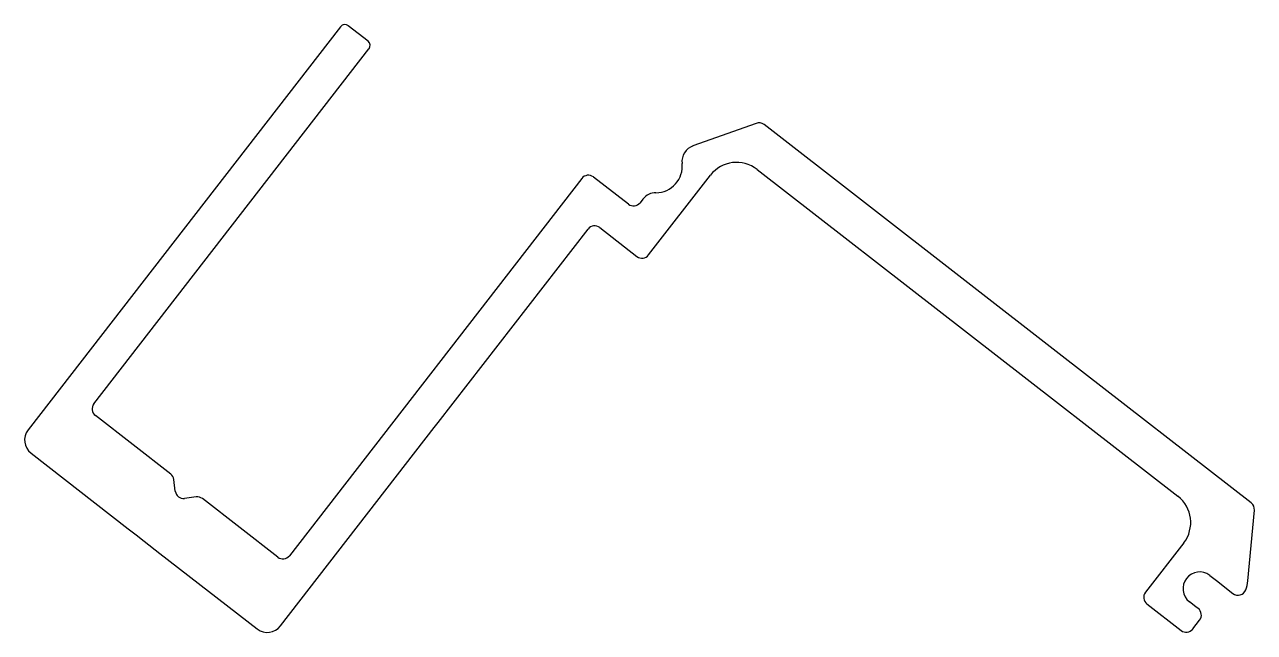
# Model space of a CAD drawing. Extents: x 4.5 to 60.9, y 3.7 to 31.6.
import ezdxf

# ---------------------------------------------------------------- set-up
doc = ezdxf.new("R2010")
doc.units = 0
doc.layers.get('0').update_dxf_attribs({"linetype": 'CONTINUOUS'})

msp = doc.modelspace()

# ---------------------------------------------------------------- linework, layer by layer
for p, q in [((18.98, 31.498), (4.649, 13.025)), ((20.239, 30.842), (19.336, 31.543)), ((7.666, 14.22), (20.284, 30.486)), ((38.042, 27.072), (35.144, 26.041)), ((52.081, 16.403), (38.403, 27.014)), ((38.082, 24.965), (57.384, 9.991)), ((30.041, 24.546), (16.633, 7.263)), ((32.182, 23.368), (30.576, 24.614)), ((33.109, 21.041), (35.944, 24.695)), ((32.844, 23.6), (32.716, 23.436)), ((23.461, 13.371), (30.334, 22.23)), ((30.869, 22.297), (32.574, 20.974)), ((60.745, 9.682), (52.081, 16.403)), ((11.189, 11.005), (7.733, 13.686)), ((16.225, 4.044), (23.28, 13.137)), ((23.28, 13.137), (23.461, 13.371)), ((4.784, 11.956), (9.243, 8.496)), ((11.401, 10.217), (11.334, 10.751)), ((12.361, 9.954), (11.827, 9.886)), ((16.099, 7.196), (12.643, 9.877)), ((60.597, 6.11), (60.891, 9.346)), ((9.243, 8.496), (9.606, 8.214)), ((9.606, 8.214), (9.97, 7.932)), ((9.97, 7.932), (10.697, 7.368)), ((10.697, 7.368), (15.156, 3.909)), ((57.654, 7.852), (55.896, 5.586)), ((58.846, 6.359), (59.147, 6.126)), ((59.147, 6.126), (59.911, 5.533)), ((58.213, 4.921), (57.912, 5.155)), ((55.964, 5.052), (57.53, 3.836)), ((58.312, 4.844), (58.213, 4.921)), ((58.065, 3.904), (58.38, 4.31))]:
    msp.add_line(p, q)
for centre, radius, start, end in [((19.181, 31.342), 0.254, 52.1959, 142.1959), ((20.084, 30.641), 0.254, 322.1959, 52.1959), ((38.17, 26.713), 0.381, 52.1959, 109.5916), ((35.4, 25.323), 0.762, 109.5916, 186.4954), ((33.445, 25.1), 1.205, 270.0139, 6.4954), ((37.148, 23.761), 1.524, 52.1959, 142.1959), ((30.343, 24.313), 0.381, 52.1959, 142.1959), ((33.446, 23.133), 0.762, 90.0139, 142.1959), ((32.415, 23.669), 0.381, 232.1959, 322.1959), ((30.635, 21.996), 0.381, 52.1959, 142.1959), ((32.808, 21.275), 0.381, 232.1959, 322.1959), ((7.967, 13.987), 0.381, 142.1959, 232.1959), ((5.251, 12.558), 0.762, 142.1959, 232.1959), ((10.956, 10.703), 0.381, 7.1959, 52.1959), ((11.779, 10.264), 0.381, 187.1959, 277.1959), ((12.409, 9.576), 0.381, 52.1959, 97.1959), ((56.45, 8.786), 1.524, 322.1959, 52.1959), ((60.512, 9.381), 0.381, 354.8001, 52.1959), ((16.332, 7.497), 0.381, 232.1959, 322.1959), ((58.379, 5.757), 0.762, 142.1959, 232.1959), ((58.379, 5.757), 0.762, 52.1959, 142.1959), ((60.144, 5.834), 0.381, 232.1959, 338.7582), ((59.079, 6.248), 1.524, 338.7582, 354.8001), ((56.197, 5.353), 0.381, 142.1959, 232.1959), ((58.079, 4.543), 0.381, 322.1959, 52.1959), ((15.623, 4.511), 0.762, 232.1959, 322.1959), ((57.764, 4.137), 0.381, 232.1959, 322.1959)]:
    msp.add_arc(centre, radius, start, end)

doc.saveas('drawing.dxf')
